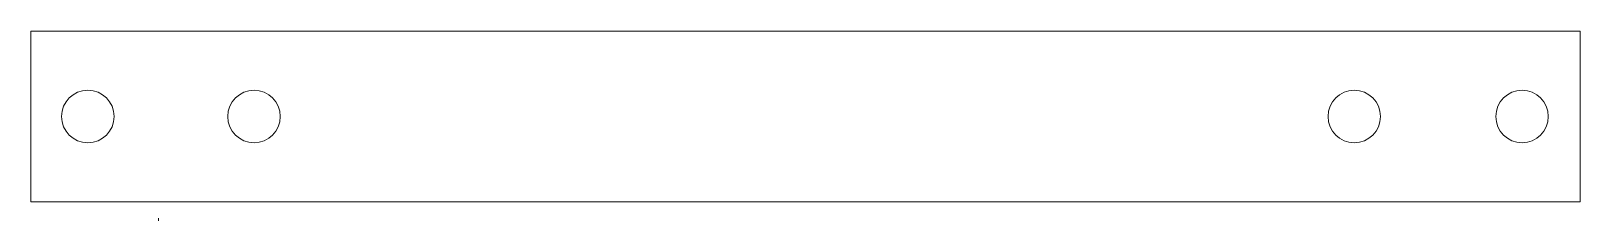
# Model space of a CAD drawing. Header units: millimetres. Extents: x -76 to 101, y 0 to 21.
import ezdxf

# ---------------------------------------------------------------- set-up
doc = ezdxf.new("R2010")
doc.units = ezdxf.units.MM
doc.header["$MEASUREMENT"] = 0
doc.layers.add('Layer 1', color=7, linetype='Continuous')

msp = doc.modelspace()

# ---------------------------------------------------------------- linework, layer by layer
at = {"layer": 'Layer 1', "color": 250, "lineweight": 20}
for centre in [(-69.2947, 11.5405), (-50.2947, 11.5405), (75.4928, 11.5405), (94.6803, 11.5405)]:
    msp.add_ellipse(centre, major_axis=(0, 3), ratio=1, dxfattribs=at)
for points in [[(-63.2947, 21.2905), (-63.2947, 21.2905), (-75.7947, 21.2905), (-75.7947, 21.2905), (-75.7947, 21.2905), (-75.7947, 21.2905), (-75.7947, 1.7905), (-75.7947, 1.7905), (-75.7947, 1.7905), (-75.7947, 1.7905), (-63.2947, 1.7905), (-63.2947, 1.7905)], [(88.8053, 21.2905), (88.8053, 21.2905), (101.3053, 21.2905), (101.3053, 21.2905), (101.3053, 21.2905), (101.3053, 21.2905), (101.3053, 1.7905), (101.3053, 1.7905), (101.3053, 1.7905), (101.3053, 1.7905), (88.8053, 1.7905), (88.8053, 1.7905)]]:
    msp.add_open_spline(points, degree=3, knots=[0, 0, 0, 0, 0.25, 0.25, 0.25, 0.25, 0.5, 0.5, 0.5, 0.5, 1, 1, 1, 1], dxfattribs=at)
for points in [[(-63.2947, 21.2905), (-63.2947, 21.2905), (-62.7947, 21.2905), (-62.7947, 21.2905)], [(-62.7947, 21.2905), (-62.7947, 21.2905), (88.3053, 21.2905), (88.3053, 21.2905)], [(88.3053, 21.2905), (88.3053, 21.2905), (88.8053, 21.2905), (88.8053, 21.2905)], [(-63.2947, 1.7905), (-63.2947, 1.7905), (-62.7947, 1.7905), (-62.7947, 1.7905)], [(-62.7947, 1.7905), (-62.7947, 1.7905), (88.5553, 1.7905), (88.5553, 1.7905)], [(88.3053, 1.7905), (88.3053, 1.7905), (88.8053, 1.7905), (88.8053, 1.7905)], [(-61.2001, -0.3757), (-61.2001, -0.3757), (-61.2001, -0.0449), (-61.2001, -0.0449)]]:
    msp.add_open_spline(points, degree=3, dxfattribs=at)

doc.saveas('drawing.dxf')
